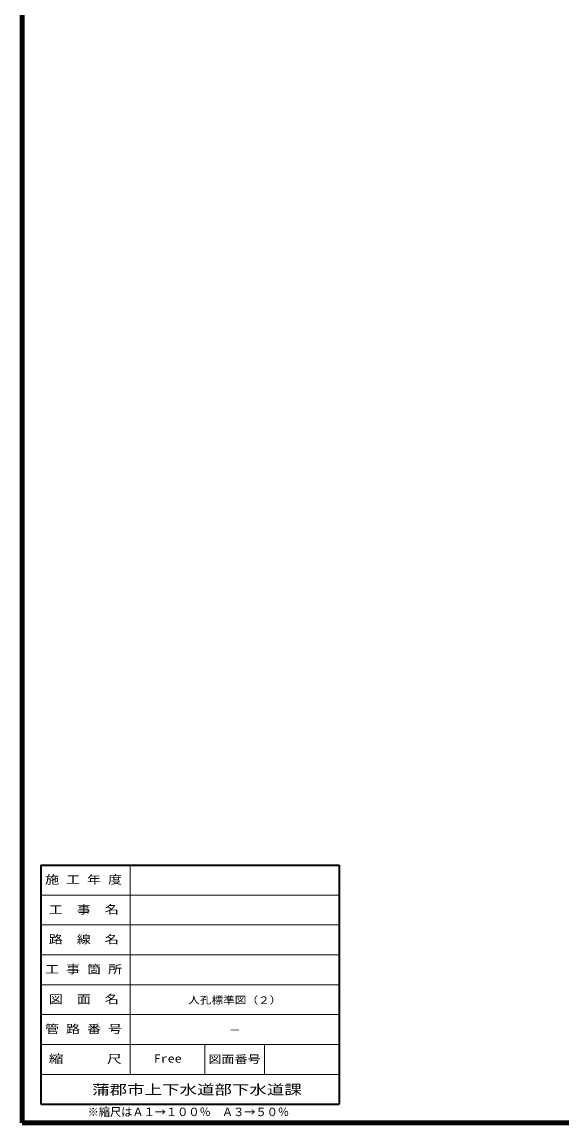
# Model space of a CAD drawing. Units: millimetres on the paper. Extents: x 20 to 821, y 20 to 574.
# Drawn here: x 20 to 164.6, y 20 to 314.7 of the extents above; entities that cross this region are included whole.
import ezdxf
from ezdxf.enums import TextEntityAlignment as Align

# ---------------------------------------------------------------- set-up
doc = ezdxf.new("R2010")
doc.units = ezdxf.units.MM
for name, color, linetype, lineweight in [('6-4', 7, 'Continuous', 25), ('R-S-TTL-FRAM', 7, 'Continuous', 35), ('R-S-TTL-LINE', 7, 'Continuous', 18), ('R-枠', 7, 'Continuous', 140)]:
    doc.layers.add(name, color=color, linetype=linetype, lineweight=lineweight)
doc.layers.add('R-S-TTL-TXT', color=7, linetype='Continuous')
doc.layers.add('R_0-0_0', color=7, linetype='Continuous')
doc.styles.add('ＭＳ ゴシック', font='')
doc.styles.get('ＭＳ ゴシック').set_extended_font_data('MS Gothic')

msp = doc.modelspace()

# ---------------------------------------------------------------- linework, layer by layer
at = {"layer": 'R-S-TTL-FRAM'}
for p, q in [((24.997, 88.989), (104.997, 88.989)), ((24.997, 88.989), (24.997, 24.989)), ((24.997, 88.989), (104.997, 88.989)), ((24.997, 88.989), (24.997, 24.989)), ((104.997, 88.989), (104.997, 24.989)), ((104.997, 88.989), (104.997, 24.989)), ((24.997, 24.989), (104.997, 24.989)), ((24.997, 24.989), (104.997, 24.989))]:
    msp.add_line(p, q, dxfattribs=at)
at = {"layer": 'R-S-TTL-LINE'}
for p, q in [((48.997, 88.989), (48.997, 32.989)), ((24.997, 80.989), (104.997, 80.989)), ((24.997, 72.989), (104.997, 72.989)), ((24.997, 64.989), (104.997, 64.989)), ((24.997, 56.989), (104.997, 56.989)), ((24.997, 48.989), (104.997, 48.989)), ((24.997, 40.989), (104.997, 40.989)), ((68.997, 40.989), (68.997, 32.989)), ((84.997, 40.989), (84.997, 32.989)), ((24.997, 32.989), (104.997, 32.989))]:
    msp.add_line(p, q, dxfattribs=at)
at = {"layer": 'R-枠'}
for p, q in [((19.997, 573.989), (19.997, 19.989)), ((19.997, 573.989), (19.997, 19.989)), ((19.997, 19.989), (820.997, 19.989)), ((19.997, 19.989), (820.997, 19.989))]:
    msp.add_line(p, q, dxfattribs=at)

# ---------------------------------------------------------------- texts
at = {"layer": '6-4', "style": 'ＭＳ ゴシック'}
msp.add_text('※縮尺はＡ１→１００％\u3000Ａ３→５０％', height=2.199, dxfattribs=at).set_placement((37.565, 21.168), align=Align.BOTTOM_LEFT)
at = {"layer": 'R-S-TTL-TXT', "style": 'ＭＳ ゴシック'}
for s, height, width, p in [('施 工 年 度', 2.199, 1.25, (26.184, 83.363)), ('工\u3000事\u3000名', 2.199, 1.25, (27.168, 75.363)), ('路\u3000線\u3000名', 2.199, 1.25, (27.168, 67.363)), ('工 事 箇 所', 2.199, 1.25, (26.184, 59.363)), ('図\u3000面\u3000名', 2.199, 1.25, (27.168, 51.363)), ('管 路 番 号', 2.199, 1.25, (26.184, 43.363)), ('縮\u3000\u3000\u3000尺', 2.199, 1.3, (27.168, 35.363)), ('Free', 2.199, 1.25, (55.291, 35.489)), ('図面番号', 2.053, 1.25, (69.923, 35.414)), ('蒲郡市上下水道部下水道課', 2.639, 1.3, (38.797, 26.812))]:
    msp.add_text(s, height=height, dxfattribs=dict(at, width=width)).set_placement(p, align=Align.BOTTOM_LEFT)
at = {"layer": 'R_0-0_0', "style": 'ＭＳ ゴシック', "width": 1.2}
for s, p in [('人孔標準図（２）', (64.516, 51.343)), ('－', (75.437, 43.343))]:
    msp.add_text(s, height=1.906, dxfattribs=at).set_placement(p, align=Align.BOTTOM_LEFT)

doc.saveas('drawing.dxf')
